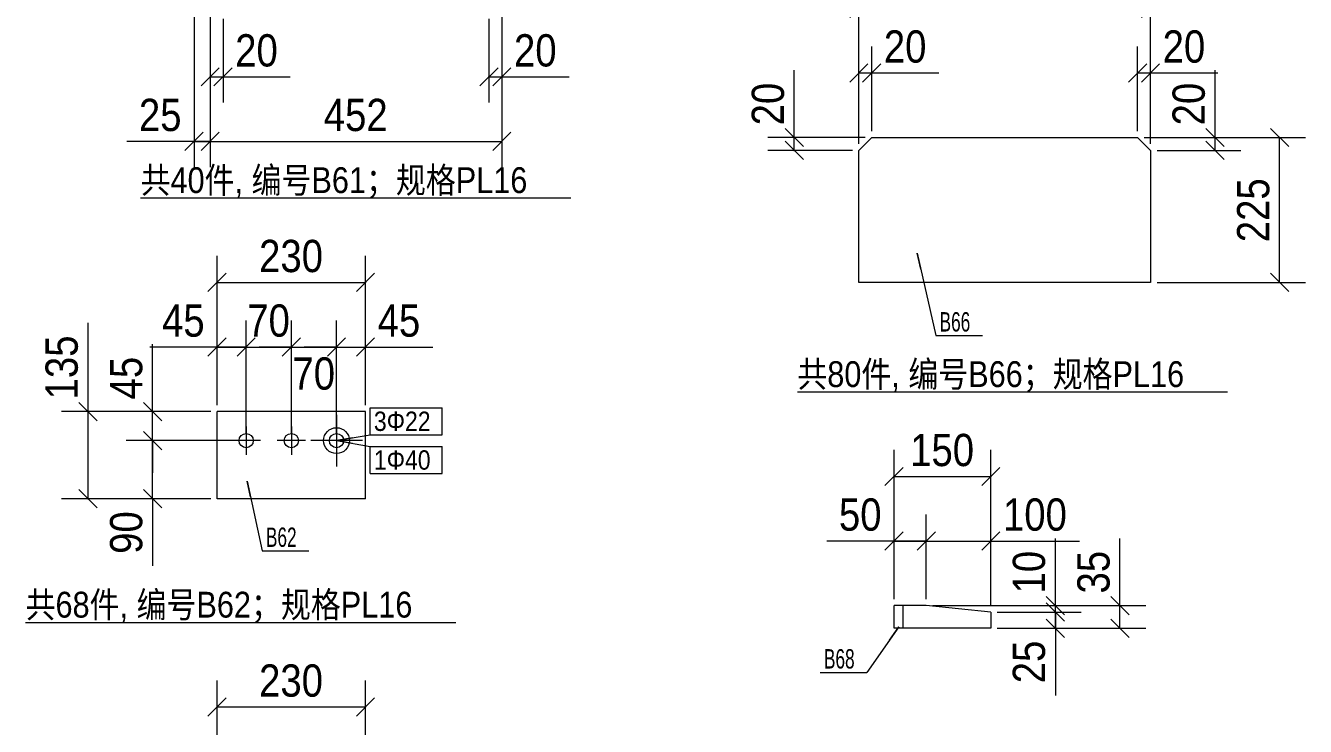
# Model space of a CAD drawing. Header units: inches. Extents: x 0 to 1938, y -2180 to 0.
# Drawn here: x 928.7 to 1127, y -1586.9 to -1478.4 of the extents above; entities that cross this region are included whole.
import ezdxf

# ---------------------------------------------------------------- set-up
doc = ezdxf.new("R2010")
doc.units = ezdxf.units.IN
doc.header["$MEASUREMENT"] = 0
doc.linetypes.add('XKITLINE00', pattern=[0])
for name, color, linetype, lineweight in [('Bolt', 7, 'Continuous', 0), ('BoltMark', 3, 'Continuous', 0), ('OtherObjectType', 1, 'Continuous', 0), ('Part', 2, 'Continuous', 0), ('PartMark', 3, 'Continuous', 0), ('Z-DIMENSIONS', 1, 'Continuous', 0)]:
    doc.layers.add(name, color=color, linetype=linetype, lineweight=lineweight)
doc.styles.add('Arial Narrow', font='ARIAL.TTF')
doc.styles.add('romsim', font='ARIAL.TTF')
doc.styles.add('宋体', font='ARIAL.TTF')

# ---------------------------------------------------------------- blocks, each defined once
blk = doc.blocks.new('*A1572')
at = {"layer": 'Part', "color": 2, "linetype": 'XKITLINE00', "lineweight": 0}
for p, q in [((308.38, 193.33), (308.38, 206.83)), ((331.38, 206.83), (308.38, 206.83)), ((331.38, 193.33), (331.38, 206.83)), ((331.38, 193.33), (308.38, 193.33))]:
    blk.add_line(p, q, dxfattribs=at)
blk = doc.blocks.new('*A1573')
at = {"layer": 'Bolt', "color": 2, "linetype": 'XKITLINE00', "lineweight": 0}
for p, q in [((312.88, 204.53), (312.88, 200.13)), ((319.88, 204.53), (319.88, 200.13)), ((326.88, 204.53), (326.88, 200.13)), ((315.08, 202.33), (310.68, 202.33)), ((322.08, 202.33), (317.68, 202.33)), ((329.08, 202.33), (324.68, 202.33))]:
    blk.add_line(p, q, dxfattribs=at)
for centre in [(312.88, 202.33), (319.88, 202.33), (326.88, 202.33)]:
    blk.add_circle(centre, 1.1, dxfattribs=at)
blk = doc.blocks.new('*A1574')
at = {"layer": 'Bolt', "color": 2, "linetype": 'XKITLINE00', "lineweight": 0}
for p, q in [((326.88, 206.33), (326.88, 198.33)), ((330.88, 202.33), (322.88, 202.33))]:
    blk.add_line(p, q, dxfattribs=at)
blk.add_circle((326.88, 202.33), 2, dxfattribs=at)
blk = doc.blocks.new('*A1581')
at = {"layer": 'Part', "color": 2, "linetype": 'XKITLINE00', "lineweight": 0}
for p, q in [((407.82, 247.28), (409.82, 249.28)), ((409.82, 249.28), (451.02, 249.28)), ((451.02, 249.28), (453.02, 247.28)), ((407.82, 226.83), (407.82, 247.28)), ((453.02, 247.28), (453.02, 226.83)), ((453.02, 226.83), (407.82, 226.83))]:
    blk.add_line(p, q, dxfattribs=at)
blk = doc.blocks.new('*A1583')
at = {"layer": 'Part', "color": 2, "linetype": 'XKITLINE00', "lineweight": 0}
for p, q in [((418.27, 176.78), (413.27, 176.78)), ((413.27, 173.28), (413.27, 176.78)), ((414.67, 173.28), (414.67, 176.78)), ((428.27, 175.78), (418.27, 176.78)), ((428.27, 175.78), (428.27, 173.28)), ((428.27, 173.28), (413.27, 173.28))]:
    blk.add_line(p, q, dxfattribs=at)
blk = doc.blocks.new('*A1779')
at = {"layer": 'OtherObjectType', "color": 6, "linetype": 'XKITLINE00', "lineweight": 0}
blk.add_line((296.52, 239.93), (363.18, 239.93), dxfattribs=at)
at = {"layer": 'OtherObjectType', "color": 3, "style": '宋体', "width": 0.85}
blk.add_text('共40件, 编号B61；规格PL16', height=4, dxfattribs=at).set_placement((296.52, 240.68))
blk = doc.blocks.new('*A1780')
at = {"layer": 'Z-DIMENSIONS', "color": 4, "linetype": 'XKITLINE00', "lineweight": 0}
for p, q in [((307.3, 269.68), (307.3, 254.68)), ((309.3, 267.68), (309.3, 254.68)), ((308.71, 260.1), (305.89, 257.27)), ((310.71, 260.1), (307.89, 257.27)), ((307.3, 258.68), (309.3, 258.68)), ((309.3, 258.68), (319.72, 258.68)), ((309.3, 258.68), (319.72, 258.68))]:
    blk.add_line(p, q, dxfattribs=at)
at = {"layer": 'Z-DIMENSIONS', "color": 7}
for p in [(307.3, 258.68), (309.3, 258.68)]:
    blk.add_point(p, dxfattribs=at)
at = {"layer": 'Z-DIMENSIONS', "color": 7, "style": 'Arial Narrow', "width": 0.85}
blk.add_text('20', height=5, dxfattribs=at).set_placement((311.18, 260.28))
blk = doc.blocks.new('*A1781')
at = {"layer": 'Z-DIMENSIONS', "color": 4, "linetype": 'XKITLINE00', "lineweight": 0}
for p, q in [((352.5, 269.68), (352.5, 254.68)), ((350.5, 267.68), (350.5, 254.68)), ((351.91, 260.1), (349.09, 257.27)), ((353.91, 260.1), (351.09, 257.27)), ((350.5, 258.68), (352.5, 258.68)), ((352.5, 258.68), (362.92, 258.68)), ((352.5, 258.68), (362.92, 258.68))]:
    blk.add_line(p, q, dxfattribs=at)
at = {"layer": 'Z-DIMENSIONS', "color": 7}
for p in [(350.5, 258.68), (352.5, 258.68)]:
    blk.add_point(p, dxfattribs=at)
at = {"layer": 'Z-DIMENSIONS', "color": 7, "style": 'Arial Narrow', "width": 0.85}
blk.add_text('20', height=5, dxfattribs=at).set_placement((354.38, 260.28))
blk = doc.blocks.new('*A1786')
at = {"layer": 'Z-DIMENSIONS', "color": 4, "linetype": 'XKITLINE00', "lineweight": 0}
for p, q in [((307.3, 290.13), (307.3, 244.68)), ((352.5, 269.68), (352.5, 244.68)), ((308.71, 250.1), (305.89, 247.27)), ((353.91, 250.1), (351.09, 247.27)), ((307.3, 248.68), (302.3, 248.68)), ((307.3, 248.68), (352.5, 248.68))]:
    blk.add_line(p, q, dxfattribs=at)
at = {"layer": 'Z-DIMENSIONS', "color": 7}
for p in [(307.3, 248.68), (352.5, 248.68)]:
    blk.add_point(p, dxfattribs=at)
at = {"layer": 'Z-DIMENSIONS', "color": 7, "style": 'Arial Narrow', "width": 0.85}
blk.add_text('452', height=5, dxfattribs=at).set_placement((324.9, 250.28))
blk = doc.blocks.new('*A1787')
at = {"layer": 'Z-DIMENSIONS', "color": 4, "linetype": 'XKITLINE00', "lineweight": 0}
for p, q in [((304.8, 290.13), (304.8, 244.68)), ((307.3, 290.13), (307.3, 244.68)), ((306.21, 250.1), (303.39, 247.27)), ((308.71, 250.1), (305.89, 247.27)), ((304.8, 248.68), (294.38, 248.68)), ((304.8, 248.68), (294.38, 248.68)), ((304.8, 248.68), (307.3, 248.68)), ((307.3, 248.68), (312.3, 248.68))]:
    blk.add_line(p, q, dxfattribs=at)
at = {"layer": 'Z-DIMENSIONS', "color": 7}
for p in [(304.8, 248.68), (307.3, 248.68)]:
    blk.add_point(p, dxfattribs=at)
at = {"layer": 'Z-DIMENSIONS', "color": 7, "style": 'Arial Narrow', "width": 0.85}
blk.add_text('25', height=5, dxfattribs=at).set_placement((296.26, 250.28))
blk = doc.blocks.new('*A1795')
at = {"layer": 'OtherObjectType', "color": 6, "linetype": 'XKITLINE00', "lineweight": 0}
blk.add_line((278.7, 174.17), (345.35, 174.17), dxfattribs=at)
at = {"layer": 'OtherObjectType', "color": 3, "style": '宋体', "width": 0.85}
blk.add_text('共68件, 编号B62；规格PL16', height=4, dxfattribs=at).set_placement((278.7, 174.92))
blk = doc.blocks.new('*A1796')
at = {"layer": 'Z-DIMENSIONS', "color": 4, "linetype": 'XKITLINE00', "lineweight": 0}
for p, q in [((326.88, 203.33), (326.88, 220.93)), ((331.38, 207.83), (331.38, 220.93)), ((328.29, 218.25), (325.46, 215.42)), ((332.79, 218.25), (329.96, 215.42)), ((326.88, 216.83), (321.88, 216.83)), ((326.88, 216.83), (331.38, 216.83)), ((331.38, 216.83), (341.79, 216.83)), ((331.38, 216.83), (341.79, 216.83))]:
    blk.add_line(p, q, dxfattribs=at)
at = {"layer": 'Z-DIMENSIONS', "color": 7}
for p in [(326.88, 216.83), (331.38, 216.83)]:
    blk.add_point(p, dxfattribs=at)
at = {"layer": 'Z-DIMENSIONS', "color": 7, "style": 'Arial Narrow', "width": 0.85}
blk.add_text('45', height=5, dxfattribs=at).set_placement((333.25, 218.43))
blk = doc.blocks.new('*A1797')
at = {"layer": 'Z-DIMENSIONS', "color": 4, "linetype": 'XKITLINE00', "lineweight": 0}
for p, q in [((319.88, 203.33), (319.88, 220.83)), ((326.88, 203.33), (326.88, 220.83)), ((321.29, 218.25), (318.46, 215.42)), ((328.29, 218.25), (325.46, 215.42)), ((319.88, 216.83), (314.88, 216.83)), ((319.88, 216.83), (326.88, 216.83)), ((326.88, 216.83), (331.88, 216.83))]:
    blk.add_line(p, q, dxfattribs=at)
at = {"layer": 'Z-DIMENSIONS', "color": 7}
for p in [(319.88, 216.83), (326.88, 216.83)]:
    blk.add_point(p, dxfattribs=at)
at = {"layer": 'Z-DIMENSIONS', "color": 7, "style": 'Arial Narrow', "width": 0.85}
blk.add_text('70', height=5, dxfattribs=at).set_placement((320.05, 210.23))
blk = doc.blocks.new('*A1798')
at = {"layer": 'Z-DIMENSIONS', "color": 4, "linetype": 'XKITLINE00', "lineweight": 0}
for p, q in [((312.88, 203.33), (312.88, 220.93)), ((319.88, 203.33), (319.88, 220.93)), ((314.29, 218.25), (311.46, 215.42)), ((321.29, 218.25), (318.46, 215.42)), ((312.88, 216.83), (307.88, 216.83)), ((312.88, 216.83), (319.88, 216.83)), ((319.88, 216.83), (324.88, 216.83))]:
    blk.add_line(p, q, dxfattribs=at)
at = {"layer": 'Z-DIMENSIONS', "color": 7}
for p in [(312.88, 216.83), (319.88, 216.83)]:
    blk.add_point(p, dxfattribs=at)
at = {"layer": 'Z-DIMENSIONS', "color": 7, "style": 'Arial Narrow', "width": 0.85}
blk.add_text('70', height=5, dxfattribs=at).set_placement((313.05, 218.43))
blk = doc.blocks.new('*A1799')
at = {"layer": 'Z-DIMENSIONS', "color": 4, "linetype": 'XKITLINE00', "lineweight": 0}
for p, q in [((308.38, 207.83), (308.38, 220.93)), ((312.88, 203.33), (312.88, 220.93)), ((309.79, 218.25), (306.96, 215.42)), ((314.29, 218.25), (311.46, 215.42)), ((308.38, 216.83), (297.96, 216.83)), ((308.38, 216.83), (297.96, 216.83)), ((308.38, 216.83), (312.88, 216.83)), ((312.88, 216.83), (317.88, 216.83))]:
    blk.add_line(p, q, dxfattribs=at)
at = {"layer": 'Z-DIMENSIONS', "color": 7}
for p in [(308.38, 216.83), (312.88, 216.83)]:
    blk.add_point(p, dxfattribs=at)
at = {"layer": 'Z-DIMENSIONS', "color": 7, "style": 'Arial Narrow', "width": 0.85}
blk.add_text('45', height=5, dxfattribs=at).set_placement((299.84, 218.43))
blk = doc.blocks.new('*A1800')
at = {"layer": 'Z-DIMENSIONS', "color": 4, "linetype": 'XKITLINE00', "lineweight": 0}
for p, q in [((298.38, 206.83), (298.38, 217.25)), ((298.38, 206.83), (298.38, 217.25)), ((296.96, 208.25), (299.79, 205.42)), ((307.38, 206.83), (294.28, 206.83)), ((298.38, 202.33), (298.38, 206.83)), ((311.88, 202.33), (294.28, 202.33)), ((296.96, 203.75), (299.79, 200.92)), ((298.38, 202.33), (298.38, 197.33))]:
    blk.add_line(p, q, dxfattribs=at)
at = {"layer": 'Z-DIMENSIONS', "color": 7}
for p in [(298.38, 206.83), (298.38, 202.33)]:
    blk.add_point(p, dxfattribs=at)
at = {"layer": 'Z-DIMENSIONS', "color": 7, "style": 'Arial Narrow', "width": 0.85}
blk.add_text('45', height=5, rotation=90.0002, dxfattribs=at).set_placement((296.78, 208.71))
blk = doc.blocks.new('*A1801')
at = {"layer": 'Z-DIMENSIONS', "color": 4, "linetype": 'XKITLINE00', "lineweight": 0}
for p, q in [((298.38, 202.33), (298.38, 207.33)), ((311.88, 202.33), (294.28, 202.33)), ((296.96, 203.75), (299.79, 200.92)), ((298.38, 193.33), (298.38, 202.33)), ((296.96, 194.75), (299.79, 191.92)), ((307.38, 193.33), (294.28, 193.33)), ((298.38, 193.33), (298.38, 182.92)), ((298.38, 193.33), (298.38, 182.92))]:
    blk.add_line(p, q, dxfattribs=at)
at = {"layer": 'Z-DIMENSIONS', "color": 7}
for p in [(298.38, 202.33), (298.38, 193.33)]:
    blk.add_point(p, dxfattribs=at)
at = {"layer": 'Z-DIMENSIONS', "color": 7, "style": 'Arial Narrow', "width": 0.85}
blk.add_text('90', height=5, rotation=90.0002, dxfattribs=at).set_placement((296.78, 184.79))
blk = doc.blocks.new('*A1802')
at = {"layer": 'Z-DIMENSIONS', "color": 4, "linetype": 'XKITLINE00', "lineweight": 0}
for p, q in [((308.38, 207.83), (308.38, 230.93)), ((331.38, 207.83), (331.38, 230.93)), ((309.79, 228.25), (306.96, 225.42)), ((332.79, 228.25), (329.96, 225.42)), ((308.38, 226.83), (331.38, 226.83))]:
    blk.add_line(p, q, dxfattribs=at)
at = {"layer": 'Z-DIMENSIONS', "color": 7}
for p in [(308.38, 226.83), (331.38, 226.83)]:
    blk.add_point(p, dxfattribs=at)
at = {"layer": 'Z-DIMENSIONS', "color": 7, "style": 'Arial Narrow', "width": 0.85}
blk.add_text('230', height=5, dxfattribs=at).set_placement((314.88, 228.43))
blk = doc.blocks.new('*A1803')
at = {"layer": 'Z-DIMENSIONS', "color": 4, "linetype": 'XKITLINE00', "lineweight": 0}
for p, q in [((288.38, 206.83), (288.38, 220.58)), ((288.38, 206.83), (288.38, 220.58)), ((286.96, 208.25), (289.79, 205.42)), ((307.38, 206.83), (284.28, 206.83)), ((288.38, 193.33), (288.38, 206.83)), ((286.96, 194.75), (289.79, 191.92)), ((307.38, 193.33), (284.28, 193.33))]:
    blk.add_line(p, q, dxfattribs=at)
at = {"layer": 'Z-DIMENSIONS', "color": 7}
for p in [(288.38, 206.83), (288.38, 193.33)]:
    blk.add_point(p, dxfattribs=at)
at = {"layer": 'Z-DIMENSIONS', "color": 7, "style": 'Arial Narrow', "width": 0.85}
blk.add_text('135', height=5, rotation=90.0002, dxfattribs=at).set_placement((286.78, 208.71))
blk = doc.blocks.new('*A1804')
at = {"layer": 'PartMark', "color": 4, "linetype": 'XKITLINE00', "lineweight": 0}
for p, q in [((313.01, 196.06), (315.34, 185.27)), ((313.54, 193.62), (313.01, 196.06)), ((315.34, 185.27), (322.58, 185.27))]:
    blk.add_line(p, q, dxfattribs=at)
at = {"layer": 'PartMark', "color": 1, "style": 'romsim', "width": 0.6375}
blk.add_text('B62', height=3, dxfattribs=at).set_placement((315.94, 185.87))
blk = doc.blocks.new('*A1805')
at = {"layer": 'BoltMark', "color": 1, "linetype": 'XKITLINE00', "lineweight": 0}
for p, q in [((332.07, 207.43), (343.27, 207.43)), ((332.07, 203.23), (332.07, 207.43)), ((343.27, 203.23), (343.27, 207.43)), ((326.88, 202.33), (332.07, 203.23)), ((329.34, 202.76), (326.88, 202.33)), ((332.07, 203.23), (343.27, 203.23))]:
    blk.add_line(p, q, dxfattribs=at)
at = {"layer": 'BoltMark', "color": 4, "style": '宋体', "width": 0.85}
blk.add_text('3Φ22', height=3, dxfattribs=at).set_placement((332.67, 203.83))
blk = doc.blocks.new('*A1806')
at = {"layer": 'BoltMark', "color": 1, "linetype": 'XKITLINE00', "lineweight": 0}
for p, q in [((326.88, 202.33), (332.07, 201.43)), ((329.34, 201.91), (326.88, 202.33)), ((332.07, 201.43), (343.27, 201.43)), ((332.07, 197.23), (332.07, 201.43)), ((343.27, 197.23), (343.27, 201.43)), ((332.07, 197.23), (343.27, 197.23))]:
    blk.add_line(p, q, dxfattribs=at)
at = {"layer": 'BoltMark', "color": 4, "style": '宋体', "width": 0.85}
blk.add_text('1Φ40', height=3, dxfattribs=at).set_placement((332.67, 197.83))
blk = doc.blocks.new('*A1814')
at = {"layer": 'Z-DIMENSIONS', "color": 4, "linetype": 'XKITLINE00', "lineweight": 0}
for p, q in [((308.38, 142.07), (308.38, 165.17)), ((331.38, 142.07), (331.38, 165.17)), ((309.79, 162.48), (306.96, 159.66)), ((308.38, 161.07), (331.38, 161.07)), ((332.79, 162.48), (329.96, 159.66))]:
    blk.add_line(p, q, dxfattribs=at)
at = {"layer": 'Z-DIMENSIONS', "color": 7}
for p in [(308.38, 161.07), (331.38, 161.07)]:
    blk.add_point(p, dxfattribs=at)
at = {"layer": 'Z-DIMENSIONS', "color": 7, "style": 'Arial Narrow', "width": 0.85}
blk.add_text('230', height=5, dxfattribs=at).set_placement((314.88, 162.67))
blk = doc.blocks.new('*A1847')
at = {"layer": 'OtherObjectType', "color": 6, "linetype": 'XKITLINE00', "lineweight": 0}
blk.add_line((398.29, 209.88), (464.94, 209.88), dxfattribs=at)
at = {"layer": 'OtherObjectType', "color": 3, "style": '宋体', "width": 0.85}
blk.add_text('共80件, 编号B66；规格PL16', height=4, dxfattribs=at).set_placement((398.29, 210.63))
blk = doc.blocks.new('*A1848')
at = {"layer": 'Z-DIMENSIONS', "color": 4, "linetype": 'XKITLINE00', "lineweight": 0}
for p, q in [((451.02, 250.28), (451.02, 263.38)), ((453.02, 248.28), (453.02, 263.38)), ((452.43, 260.7), (449.6, 257.87)), ((454.43, 260.7), (451.6, 257.87)), ((451.02, 259.28), (453.02, 259.28)), ((453.02, 259.28), (463.43, 259.28)), ((453.02, 259.28), (463.43, 259.28))]:
    blk.add_line(p, q, dxfattribs=at)
at = {"layer": 'Z-DIMENSIONS', "color": 7}
for p in [(451.02, 259.28), (453.02, 259.28)]:
    blk.add_point(p, dxfattribs=at)
at = {"layer": 'Z-DIMENSIONS', "color": 7, "style": 'Arial Narrow', "width": 0.85}
blk.add_text('20', height=5, dxfattribs=at).set_placement((454.89, 260.88))
blk = doc.blocks.new('*A1849')
at = {"layer": 'Z-DIMENSIONS', "color": 4, "linetype": 'XKITLINE00', "lineweight": 0}
for p, q in [((407.82, 248.28), (407.82, 263.38)), ((409.82, 250.28), (409.82, 263.38)), ((409.23, 260.7), (406.4, 257.87)), ((411.23, 260.7), (408.4, 257.87)), ((407.82, 259.28), (409.82, 259.28)), ((409.82, 259.28), (420.23, 259.28)), ((409.82, 259.28), (420.23, 259.28))]:
    blk.add_line(p, q, dxfattribs=at)
at = {"layer": 'Z-DIMENSIONS', "color": 7}
for p in [(407.82, 259.28), (409.82, 259.28)]:
    blk.add_point(p, dxfattribs=at)
at = {"layer": 'Z-DIMENSIONS', "color": 7, "style": 'Arial Narrow', "width": 0.85}
blk.add_text('20', height=5, dxfattribs=at).set_placement((411.69, 260.88))
blk = doc.blocks.new('*A1850')
at = {"layer": 'Z-DIMENSIONS', "color": 4, "linetype": 'XKITLINE00', "lineweight": 0}
for p, q in [((397.82, 249.28), (397.82, 259.7)), ((397.82, 249.28), (397.82, 259.7)), ((396.4, 250.7), (399.23, 247.87)), ((408.82, 249.28), (393.72, 249.28)), ((396.4, 248.7), (399.23, 245.87)), ((397.82, 247.28), (397.82, 249.28)), ((406.82, 247.28), (393.72, 247.28))]:
    blk.add_line(p, q, dxfattribs=at)
at = {"layer": 'Z-DIMENSIONS', "color": 7}
for p in [(397.82, 249.28), (397.82, 247.28)]:
    blk.add_point(p, dxfattribs=at)
at = {"layer": 'Z-DIMENSIONS', "color": 7, "style": 'Arial Narrow', "width": 0.85}
blk.add_text('20', height=5, rotation=90.0002, dxfattribs=at).set_placement((396.22, 251.16))
blk = doc.blocks.new('*A1851')
at = {"layer": 'Z-DIMENSIONS', "color": 4, "linetype": 'XKITLINE00', "lineweight": 0}
for p, q in [((463.02, 249.28), (463.02, 259.7)), ((463.02, 249.28), (463.02, 259.7)), ((461.6, 250.7), (464.43, 247.87)), ((452.02, 249.28), (467.02, 249.28)), ((461.6, 248.7), (464.43, 245.87)), ((463.02, 247.28), (463.02, 249.28)), ((454.02, 247.28), (467.02, 247.28))]:
    blk.add_line(p, q, dxfattribs=at)
at = {"layer": 'Z-DIMENSIONS', "color": 7}
for p in [(463.02, 249.28), (463.02, 247.28)]:
    blk.add_point(p, dxfattribs=at)
at = {"layer": 'Z-DIMENSIONS', "color": 7, "style": 'Arial Narrow', "width": 0.85}
blk.add_text('20', height=5, rotation=90.0002, dxfattribs=at).set_placement((461.42, 251.16))
blk = doc.blocks.new('*A1852')
at = {"layer": 'Z-DIMENSIONS', "color": 4, "linetype": 'XKITLINE00', "lineweight": 0}
for p, q in [((407.82, 248.28), (407.82, 273.38)), ((453.02, 248.28), (453.02, 273.38)), ((409.23, 270.7), (406.4, 267.87)), ((454.43, 270.7), (451.6, 267.87)), ((407.82, 269.28), (453.02, 269.28))]:
    blk.add_line(p, q, dxfattribs=at)
at = {"layer": 'Z-DIMENSIONS', "color": 7}
for p in [(407.82, 269.28), (453.02, 269.28)]:
    blk.add_point(p, dxfattribs=at)
at = {"layer": 'Z-DIMENSIONS', "color": 7, "style": 'Arial Narrow', "width": 0.85}
blk.add_text('452', height=5, dxfattribs=at).set_placement((425.42, 270.88))
blk = doc.blocks.new('*A1853')
at = {"layer": 'Z-DIMENSIONS', "color": 4, "linetype": 'XKITLINE00', "lineweight": 0}
for p, q in [((471.6, 250.7), (474.43, 247.87)), ((452.02, 249.28), (477.02, 249.28)), ((473.02, 226.83), (473.02, 249.28)), ((471.6, 228.25), (474.43, 225.42)), ((454.02, 226.83), (477.02, 226.83))]:
    blk.add_line(p, q, dxfattribs=at)
at = {"layer": 'Z-DIMENSIONS', "color": 7}
for p in [(473.02, 249.28), (473.02, 226.83)]:
    blk.add_point(p, dxfattribs=at)
at = {"layer": 'Z-DIMENSIONS', "color": 7, "style": 'Arial Narrow', "width": 0.85}
blk.add_text('225', height=5, rotation=90.0002, dxfattribs=at).set_placement((471.42, 233.06))
blk = doc.blocks.new('*A1854')
at = {"layer": 'PartMark', "color": 4, "linetype": 'XKITLINE00', "lineweight": 0}
for p, q in [((416.88, 231.35), (419.73, 218.63)), ((417.43, 228.91), (416.88, 231.35)), ((419.73, 218.63), (426.97, 218.63))]:
    blk.add_line(p, q, dxfattribs=at)
at = {"layer": 'PartMark', "color": 1, "style": 'romsim', "width": 0.6375}
blk.add_text('B66', height=3, dxfattribs=at).set_placement((420.33, 219.23))
blk = doc.blocks.new('*A1864')
at = {"layer": 'Z-DIMENSIONS', "color": 4, "linetype": 'XKITLINE00', "lineweight": 0}
for p, q in [((448.27, 176.78), (448.27, 187.19)), ((448.27, 176.78), (448.27, 187.19)), ((419.27, 176.78), (452.27, 176.78)), ((446.86, 178.19), (449.69, 175.36)), ((448.27, 173.28), (448.27, 176.78)), ((446.86, 174.69), (449.69, 171.86)), ((429.27, 173.28), (452.27, 173.28))]:
    blk.add_line(p, q, dxfattribs=at)
at = {"layer": 'Z-DIMENSIONS', "color": 7}
for p in [(448.27, 176.78), (448.27, 173.28)]:
    blk.add_point(p, dxfattribs=at)
at = {"layer": 'Z-DIMENSIONS', "color": 7, "style": 'Arial Narrow', "width": 0.85}
blk.add_text('35', height=5, rotation=90.0002, dxfattribs=at).set_placement((446.67, 178.65))
blk = doc.blocks.new('*A1865')
at = {"layer": 'Z-DIMENSIONS', "color": 4, "linetype": 'XKITLINE00', "lineweight": 0}
for p, q in [((413.27, 177.78), (413.27, 200.88)), ((428.27, 176.78), (428.27, 200.88)), ((414.69, 198.19), (411.86, 195.36)), ((413.27, 196.78), (428.27, 196.78)), ((429.69, 198.19), (426.86, 195.36))]:
    blk.add_line(p, q, dxfattribs=at)
at = {"layer": 'Z-DIMENSIONS', "color": 7}
for p in [(413.27, 196.78), (428.27, 196.78)]:
    blk.add_point(p, dxfattribs=at)
at = {"layer": 'Z-DIMENSIONS', "color": 7, "style": 'Arial Narrow', "width": 0.85}
blk.add_text('150', height=5, dxfattribs=at).set_placement((415.77, 198.38))
blk = doc.blocks.new('*A1866')
at = {"layer": 'Z-DIMENSIONS', "color": 4, "linetype": 'XKITLINE00', "lineweight": 0}
for p, q in [((438.27, 175.78), (438.27, 180.78)), ((436.86, 177.19), (439.69, 174.36)), ((429.27, 175.78), (442.27, 175.78)), ((436.86, 174.69), (439.69, 171.86)), ((438.27, 173.28), (438.27, 175.78)), ((429.27, 173.28), (442.27, 173.28)), ((438.27, 173.28), (438.27, 162.86)), ((438.27, 173.28), (438.27, 162.86))]:
    blk.add_line(p, q, dxfattribs=at)
at = {"layer": 'Z-DIMENSIONS', "color": 7}
for p in [(438.27, 175.78), (438.27, 173.28)]:
    blk.add_point(p, dxfattribs=at)
at = {"layer": 'Z-DIMENSIONS', "color": 7, "style": 'Arial Narrow', "width": 0.85}
blk.add_text('25', height=5, rotation=90.0002, dxfattribs=at).set_placement((436.67, 164.74))
blk = doc.blocks.new('*A1867')
at = {"layer": 'Z-DIMENSIONS', "color": 4, "linetype": 'XKITLINE00', "lineweight": 0}
for p, q in [((438.27, 176.78), (438.27, 187.19)), ((438.27, 176.78), (438.27, 187.19)), ((419.27, 176.78), (442.27, 176.78)), ((436.86, 178.19), (439.69, 175.36)), ((436.86, 177.19), (439.69, 174.36)), ((438.27, 175.78), (438.27, 176.78)), ((429.27, 175.78), (442.27, 175.78)), ((438.27, 175.78), (438.27, 170.78))]:
    blk.add_line(p, q, dxfattribs=at)
at = {"layer": 'Z-DIMENSIONS', "color": 7}
for p in [(438.27, 176.78), (438.27, 175.78)]:
    blk.add_point(p, dxfattribs=at)
at = {"layer": 'Z-DIMENSIONS', "color": 7, "style": 'Arial Narrow', "width": 0.85}
blk.add_text('10', height=5, rotation=90.0002, dxfattribs=at).set_placement((436.67, 178.65))
blk = doc.blocks.new('*A1868')
at = {"layer": 'Z-DIMENSIONS', "color": 4, "linetype": 'XKITLINE00', "lineweight": 0}
for p, q in [((413.27, 177.78), (413.27, 190.88)), ((418.27, 177.78), (418.27, 190.88)), ((413.27, 186.78), (402.86, 186.78)), ((413.27, 186.78), (402.86, 186.78)), ((414.69, 188.19), (411.86, 185.36)), ((413.27, 186.78), (418.27, 186.78)), ((419.69, 188.19), (416.86, 185.36)), ((418.27, 186.78), (423.27, 186.78))]:
    blk.add_line(p, q, dxfattribs=at)
at = {"layer": 'Z-DIMENSIONS', "color": 7}
for p in [(413.27, 186.78), (418.27, 186.78)]:
    blk.add_point(p, dxfattribs=at)
at = {"layer": 'Z-DIMENSIONS', "color": 7, "style": 'Arial Narrow', "width": 0.85}
blk.add_text('50', height=5, dxfattribs=at).set_placement((404.73, 188.38))
blk = doc.blocks.new('*A1869')
at = {"layer": 'Z-DIMENSIONS', "color": 4, "linetype": 'XKITLINE00', "lineweight": 0}
for p, q in [((418.27, 177.78), (418.27, 190.88)), ((428.27, 176.78), (428.27, 190.88)), ((418.27, 186.78), (413.27, 186.78)), ((419.69, 188.19), (416.86, 185.36)), ((418.27, 186.78), (428.27, 186.78)), ((429.69, 188.19), (426.86, 185.36)), ((428.27, 186.78), (442.02, 186.78)), ((428.27, 186.78), (442.02, 186.78))]:
    blk.add_line(p, q, dxfattribs=at)
at = {"layer": 'Z-DIMENSIONS', "color": 7}
for p in [(418.27, 186.78), (428.27, 186.78)]:
    blk.add_point(p, dxfattribs=at)
at = {"layer": 'Z-DIMENSIONS', "color": 7, "style": 'Arial Narrow', "width": 0.85}
blk.add_text('100', height=5, dxfattribs=at).set_placement((430.15, 188.38))
blk = doc.blocks.new('*A1870')
at = {"layer": 'PartMark', "color": 4, "linetype": 'XKITLINE00', "lineweight": 0}
for p, q in [((414, 173.48), (409.05, 166.43)), ((412.56, 171.44), (414, 173.48)), ((401.81, 166.43), (409.05, 166.43))]:
    blk.add_line(p, q, dxfattribs=at)
at = {"layer": 'PartMark', "color": 1, "style": 'romsim', "width": 0.6375}
blk.add_text('B68', height=3, dxfattribs=at).set_placement((402.41, 167.03))
blk = doc.blocks.new('P详图~009 (PL16mm零件图1)')
at = {"lineweight": 0}
for name in ['*A1787', '*A1786', '*A1852', '*A1780', '*A1781', '*A1849', '*A1848', '*A1850', '*A1851', '*A1853', '*A1581', '*A1779', '*A1802', '*A1799', '*A1798', '*A1796', '*A1803', '*A1797', '*A1800', '*A1847', '*A1801', '*A1572', '*A1574', '*A1573', '*A1865', '*A1868', '*A1869', '*A1864', '*A1867', '*A1866', '*A1795', '*A1583', '*A1814']:
    blk.add_blockref(name, (0, 0), dxfattribs=at)
at = {"layer": 'BoltMark', "lineweight": 0}
for name in ['*A1805', '*A1806']:
    blk.add_blockref(name, (0, 0), dxfattribs=at)
at = {"layer": 'PartMark', "lineweight": 0}
for name in ['*A1854', '*A1804', '*A1870']:
    blk.add_blockref(name, (0, 0), dxfattribs=at)

msp = doc.modelspace()

# ---------------------------------------------------------------- block references
msp.add_blockref('P详图~009 (PL16mm零件图1)', (650, -1745))

doc.saveas('drawing.dxf')
